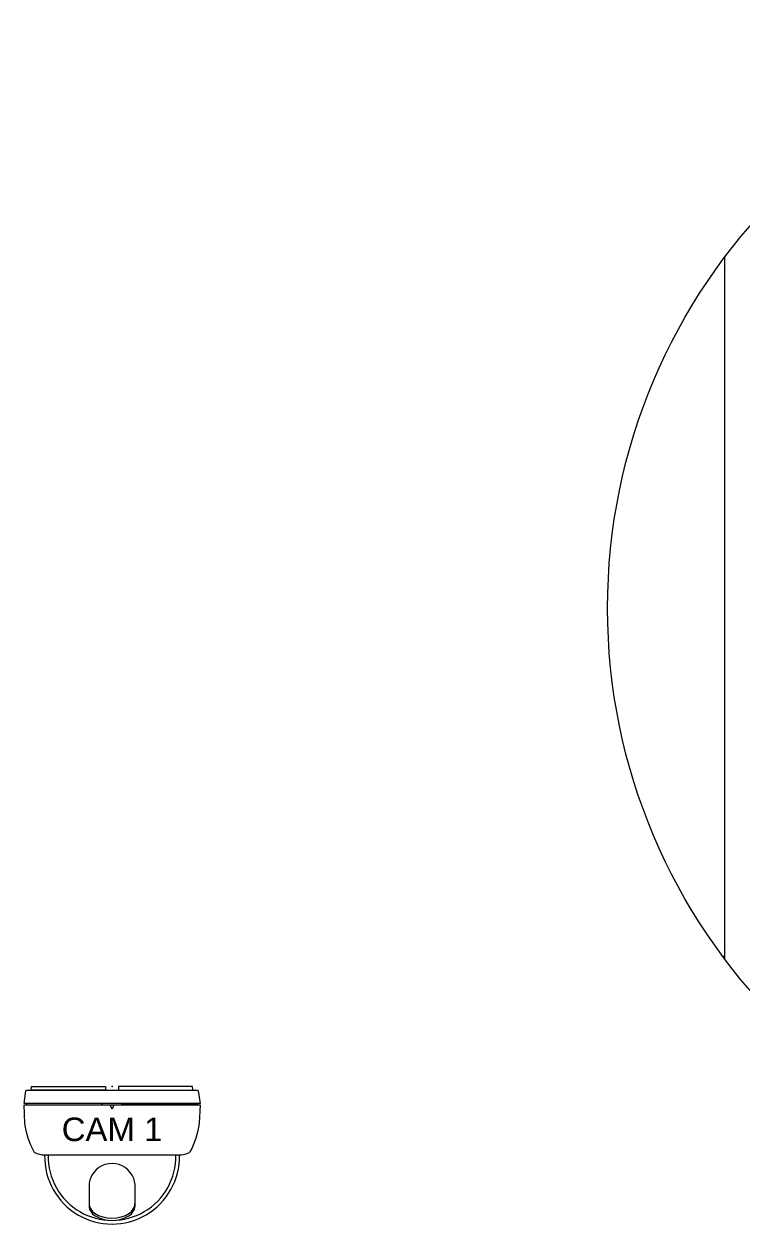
# Model space of a CAD drawing. Header units: millimetres. Extents: x 1256 to 2931, y 3298 to 3694.
# Drawn here: x 1303.2 to 1394.5, y 3541.2 to 3693.9 of the extents above; entities that cross this region are included whole.
import ezdxf

# ---------------------------------------------------------------- set-up
doc = ezdxf.new("R2010")
doc.units = ezdxf.units.MM
doc.layers.get('0').update_dxf_attribs({"color": 250, "lineweight": 5})
for name, color, linetype, lineweight in [('(B) 1U - NVR', 250, 'Continuous', 5), ('001_Dark_1 10', 7, 'Continuous', 0), ('Rack 1 - 2', 250, 'Continuous', 5)]:
    doc.layers.add(name, color=color, linetype=linetype, lineweight=lineweight)
doc.styles.get("Standard").update_dxf_attribs({"font": 'Arial.ttf'})

msp = doc.modelspace()

# ---------------------------------------------------------------- linework, layer by layer
at = {"layer": '(B) 1U - NVR'}
msp.add_circle((1451.76, 3619.58), 74.34, dxfattribs=at)
at = {"layer": '001_Dark_1 10'}
for points in [[(1304.06, 3558.24), (1304.1, 3558.7), (1313.54, 3558.7), (1313.54, 3558.24)], [(1324.66, 3558.24), (1324.62, 3558.7), (1315.18, 3558.7), (1315.18, 3558.24)], [(1303.47, 3556.35), (1313.11, 3556.35), (1313.11, 3556.52), (1303.47, 3556.52)], [(1315.61, 3556.35), (1315.61, 3556.52), (1313.11, 3556.52), (1313.11, 3556.35)], [(1314.61, 3556.35), (1314.36, 3555.81), (1314.11, 3556.35)], [(1325.25, 3556.35), (1315.61, 3556.35), (1315.61, 3556.52), (1325.25, 3556.52)]]:
    msp.add_lwpolyline(points, close=True, dxfattribs=at)
for points in [[(1303.16, 3556.52), (1303.38, 3558.13, -0.373885), (1303.51, 3558.24), (1325.21, 3558.24, -0.373885), (1325.34, 3558.13), (1325.56, 3556.52)], [(1325.56, 3556.35), (1325.44, 3553.98, -0.09279), (1324.28, 3550.37, -0.1504), (1324.16, 3550.25, -0.118988), (1322.94, 3549.95), (1305.78, 3549.95, -0.118988), (1304.56, 3550.25, -0.1504), (1304.44, 3550.37, -0.09279), (1303.28, 3553.98), (1303.16, 3556.35)], [(1305.78, 3549.95, 1.02), (1322.94, 3549.95)], [(1311.43, 3543.88, 0.057517), (1311.46, 3543.61, 0.1735), (1312.12, 3542.57, 0.276322), (1316.59, 3542.57, 0.1735), (1317.26, 3543.61, 0.057517), (1317.29, 3543.88), (1317.29, 3546.25, 0.075804), (1317.12, 3546.98, 0.700635), (1311.6, 3546.98, 0.075804), (1311.43, 3546.25)]]:
    msp.add_lwpolyline(points, format="xyb", close=True, dxfattribs=at)
msp.add_lwpolyline([(1311.43, 3543.88), (1311.43, 3543.6, 0.057517), (1311.46, 3543.32, 0.1735), (1312.12, 3542.28, 0.276322), (1316.59, 3542.28, 0.1735), (1317.26, 3543.32, 0.057517), (1317.29, 3543.6), (1317.29, 3543.88)], format="xyb", dxfattribs=at)
msp.add_arc((1314.36, 3549.78), 8.12, 178.8655, 1.1345, dxfattribs=at)
msp.add_point((1314.36, 3558.7), dxfattribs=at)
at = {"layer": 'Rack 1 - 2'}
for p, q in [((1392.3, 3664.2), (1392.3, 3574.96)), ((1392.3, 3574.96), (1392.3, 3575.4))]:
    msp.add_line(p, q, dxfattribs=at)

# ---------------------------------------------------------------- texts
at = {"insert": (1314.36, 3553.23), "char_height": 3, "attachment_point": 5}
msp.add_mtext_dynamic_manual_height_columns('CAM 1 ', width=14.6482, gutter_width=5, heights=[0], dxfattribs=at)

doc.saveas('drawing.dxf')
